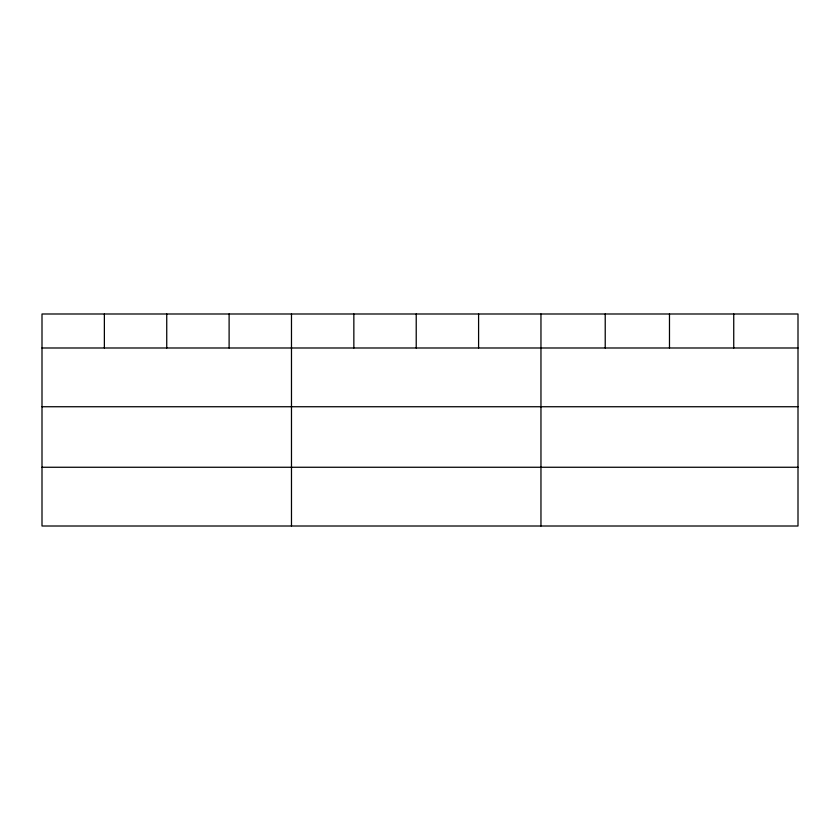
<?xml version="1.0" encoding="UTF-8"?>
<svg xmlns="http://www.w3.org/2000/svg" width="840" height="840" viewBox="0 0 840 840"><rect width="100%" height="100%" fill="white"/><g stroke="black" fill="none" stroke-linecap="round" stroke-linejoin="round"><path stroke-width="1.26" d="M798 406.739L798 313.992L42 313.992L42 526.008L798 526.008L798 406.739L42 406.739M42 347.991L798 347.991M42 467.261L798 467.261M733.74 313.992L733.74 347.991M669.48 313.992L669.48 347.991M605.22 313.992L605.22 347.991M540.96 313.992L540.96 526.008M478.59 313.992L478.59 347.991M416.22 313.992L416.22 347.991M353.85 313.992L353.85 347.991M291.48 313.992L291.48 526.008M229.11 313.992L229.11 347.991M166.74 313.992L166.74 347.991M104.37 313.992L104.37 347.991"/></g></svg>
